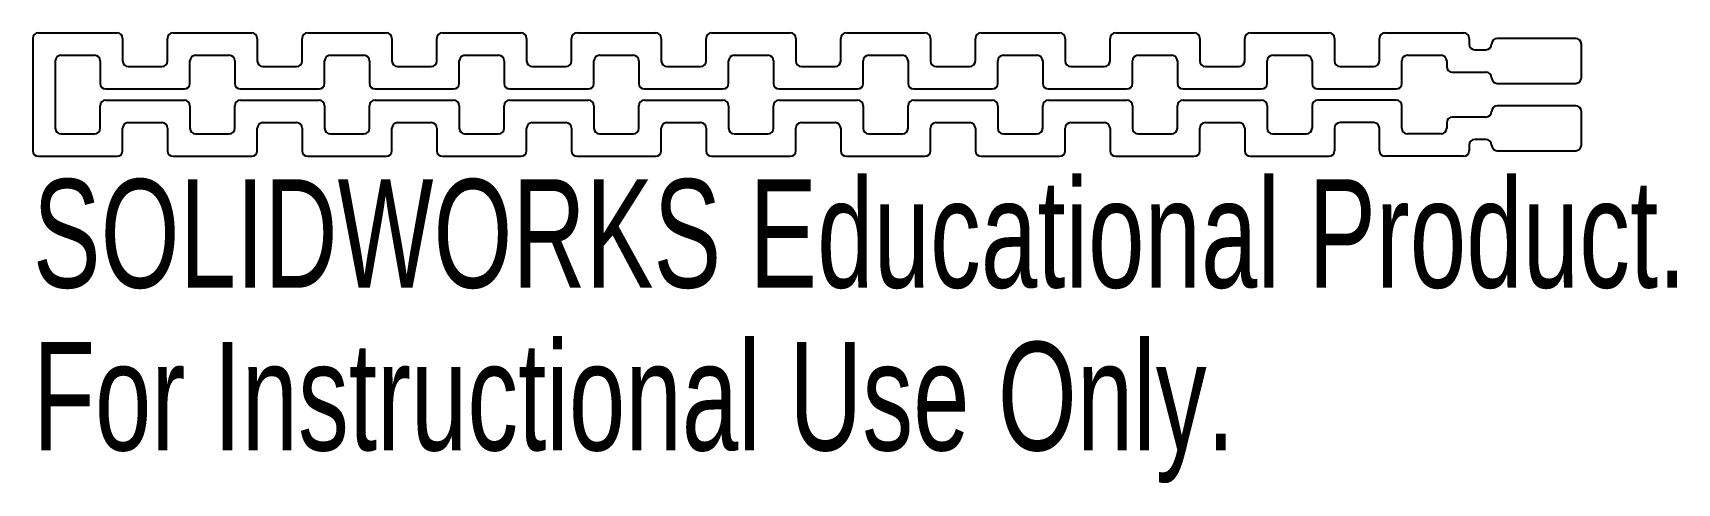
# Model space of a CAD drawing. Header units: millimetres. Extents: x -67 to 6.3, y -17.3 to 2.8.
import ezdxf

# ---------------------------------------------------------------- set-up
doc = ezdxf.new("R2010")
doc.units = ezdxf.units.MM
doc.styles.add('SLDTEXTSTYLE0', font='TXT', dxfattribs={"width": 0.7})

msp = doc.modelspace()

# ---------------------------------------------------------------- linework, layer by layer
at = {"color": 7, "linetype": 'Continuous', "lineweight": 25}
for p, q in [((-67, 2.5), (-67, -2.5)), ((-66.75, 2.75), (-63.25, 2.75)), ((-63, 2.5), (-63, 1.5)), ((-61, 1.5), (-61, 2.5)), ((-60.75, 2.75), (-57.25, 2.75)), ((-57, 2.5), (-57, 1.5)), ((-55, 1.5), (-55, 2.5)), ((-54.75, 2.75), (-51.25, 2.75)), ((-51, 2.5), (-51, 1.5)), ((-49, 1.5), (-49, 2.5)), ((-48.75, 2.75), (-45.25, 2.75)), ((-45, 2.5), (-45, 1.5)), ((-43, 1.5), (-43, 2.5)), ((-42.75, 2.75), (-39.25, 2.75)), ((-39, 2.5), (-39, 1.5)), ((-37, 1.5), (-37, 2.5)), ((-36.75, 2.75), (-33.25, 2.75)), ((-33, 2.5), (-33, 1.5)), ((-31, 1.5), (-31, 2.5)), ((-30.75, 2.75), (-27.25, 2.75)), ((-27, 2.5), (-27, 1.5)), ((-25, 1.5), (-25, 2.5)), ((-24.75, 2.75), (-21.25, 2.75)), ((-21, 2.5), (-21, 1.5)), ((-19, 1.5), (-19, 2.5)), ((-18.75, 2.75), (-15.25, 2.75)), ((-15, 2.5), (-15, 1.5)), ((-13, 1.5), (-13, 2.5)), ((-12.75, 2.75), (-9.25, 2.75)), ((-9, 2.5), (-9, 1.5)), ((-7, 1.5), (-7, 2.5)), ((-6.75, 2.75), (-3.25, 2.75)), ((-3, 2.5), (-3, 2.25)), ((1.75, 2.5), (-1.75, 2.5)), ((2, 0.75), (2, 2.25)), ((-66, 1.5), (-66, -1.5)), ((-65.75, 1.75), (-64.25, 1.75)), ((-64, 1.5), (-64, 0.5)), ((-60, 0.5), (-60, 1.5)), ((-59.75, 1.75), (-58.25, 1.75)), ((-58, 1.5), (-58, 0.5)), ((-54, 0.5), (-54, 1.5)), ((-53.75, 1.75), (-52.25, 1.75)), ((-52, 1.5), (-52, 0.5)), ((-48, 0.5), (-48, 1.5)), ((-47.75, 1.75), (-46.25, 1.75)), ((-46, 1.5), (-46, 0.5)), ((-42, 0.5), (-42, 1.5)), ((-41.75, 1.75), (-40.25, 1.75)), ((-40, 1.5), (-40, 0.5)), ((-36, 0.5), (-36, 1.5)), ((-35.75, 1.75), (-34.25, 1.75)), ((-34, 1.5), (-34, 0.5)), ((-30, 0.5), (-30, 1.5)), ((-29.75, 1.75), (-28.25, 1.75)), ((-28, 1.5), (-28, 0.5)), ((-24, 0.5), (-24, 1.5)), ((-23.75, 1.75), (-22.25, 1.75)), ((-22, 1.5), (-22, 0.5)), ((-18, 0.5), (-18, 1.5)), ((-17.75, 1.75), (-16.25, 1.75)), ((-16, 1.5), (-16, 0.5)), ((-12, 0.5), (-12, 1.5)), ((-11.75, 1.75), (-10.25, 1.75)), ((-10, 1.5), (-10, 0.5)), ((-6, 0.5), (-6, 1.5)), ((-5.75, 1.75), (-4.25, 1.75)), ((-4, 1.5), (-4, 1.25)), ((-2.75, 2), (-2.25, 2)), ((-62.75, 1.25), (-61.25, 1.25)), ((-56.75, 1.25), (-55.25, 1.25)), ((-50.75, 1.25), (-49.25, 1.25)), ((-44.75, 1.25), (-43.25, 1.25)), ((-38.75, 1.25), (-37.25, 1.25)), ((-32.75, 1.25), (-31.25, 1.25)), ((-26.75, 1.25), (-25.25, 1.25)), ((-20.75, 1.25), (-19.25, 1.25)), ((-14.75, 1.25), (-13.25, 1.25)), ((-8.75, 1.25), (-7.25, 1.25)), ((-3.75, 1), (-2.25, 1)), ((-63.75, 0.25), (-60.25, 0.25)), ((-57.75, 0.25), (-54.25, 0.25)), ((-51.75, 0.25), (-48.25, 0.25)), ((-45.75, 0.25), (-42.25, 0.25)), ((-39.75, 0.25), (-36.25, 0.25)), ((-33.75, 0.25), (-30.25, 0.25)), ((-27.75, 0.25), (-24.25, 0.25)), ((-21.75, 0.25), (-18.25, 0.25)), ((-15.75, 0.25), (-12.25, 0.25)), ((-9.75, 0.25), (-6.25, 0.25)), ((-1.75, 0.5), (1.75, 0.5)), ((-64, -1.5), (-64, -0.5)), ((-63.75, -0.25), (-60.25, -0.25)), ((-60, -0.5), (-60, -1.5)), ((-58, -1.5), (-58, -0.5)), ((-57.75, -0.25), (-54.25, -0.25)), ((-54, -0.5), (-54, -1.5)), ((-52, -1.5), (-52, -0.5)), ((-51.75, -0.25), (-48.25, -0.25)), ((-48, -0.5), (-48, -1.5)), ((-46, -1.5), (-46, -0.5)), ((-45.75, -0.25), (-42.25, -0.25)), ((-42, -0.5), (-42, -1.5)), ((-40, -1.5), (-40, -0.5)), ((-39.75, -0.25), (-36.25, -0.25)), ((-36, -0.5), (-36, -1.5)), ((-34, -1.5), (-34, -0.5)), ((-33.75, -0.25), (-30.25, -0.25)), ((-30, -0.5), (-30, -1.5)), ((-28, -1.5), (-28, -0.5)), ((-27.75, -0.25), (-24.25, -0.25)), ((-24, -0.5), (-24, -1.5)), ((-22, -1.5), (-22, -0.5)), ((-21.75, -0.25), (-18.25, -0.25)), ((-18, -0.5), (-18, -1.5)), ((-16, -1.5), (-16, -0.5)), ((-15.75, -0.25), (-12.25, -0.25)), ((-12, -0.5), (-12, -1.5)), ((-10, -0.5), (-10, -1.5)), ((-6.25, -0.25), (-9.75, -0.25)), ((-6, -1.5), (-6, -0.5)), ((1.75, -0.5), (-1.75, -0.5)), ((-62.75, -1.25), (-61.25, -1.25)), ((-56.75, -1.25), (-55.25, -1.25)), ((-50.75, -1.25), (-49.25, -1.25)), ((-44.75, -1.25), (-43.25, -1.25)), ((-38.75, -1.25), (-37.25, -1.25)), ((-32.75, -1.25), (-31.25, -1.25)), ((-26.75, -1.25), (-25.25, -1.25)), ((-20.75, -1.25), (-19.25, -1.25)), ((-14.75, -1.25), (-13.25, -1.25)), ((-7.25, -1.25), (-8.75, -1.25)), ((-4, -1.25), (-4, -1.5)), ((-2.25, -1), (-3.75, -1)), ((2, -2.25), (2, -0.75)), ((-65.75, -1.75), (-64.25, -1.75)), ((-63, -2.5), (-63, -1.5)), ((-61, -1.5), (-61, -2.5)), ((-59.75, -1.75), (-58.25, -1.75)), ((-57, -2.5), (-57, -1.5)), ((-55, -1.5), (-55, -2.5)), ((-53.75, -1.75), (-52.25, -1.75)), ((-51, -2.5), (-51, -1.5)), ((-49, -1.5), (-49, -2.5)), ((-47.75, -1.75), (-46.25, -1.75)), ((-45, -2.5), (-45, -1.5)), ((-43, -1.5), (-43, -2.5)), ((-41.75, -1.75), (-40.25, -1.75)), ((-39, -2.5), (-39, -1.5)), ((-37, -1.5), (-37, -2.5)), ((-35.75, -1.75), (-34.25, -1.75)), ((-33, -2.5), (-33, -1.5)), ((-31, -1.5), (-31, -2.5)), ((-29.75, -1.75), (-28.25, -1.75)), ((-27, -2.5), (-27, -1.5)), ((-25, -1.5), (-25, -2.5)), ((-23.75, -1.75), (-22.25, -1.75)), ((-21, -2.5), (-21, -1.5)), ((-19, -1.5), (-19, -2.5)), ((-17.75, -1.75), (-16.25, -1.75)), ((-15, -2.5), (-15, -1.5)), ((-13, -1.5), (-13, -2.5)), ((-11.75, -1.75), (-10.25, -1.75)), ((-9, -1.5), (-9, -2.5)), ((-7, -2.5), (-7, -1.5)), ((-4.25, -1.75), (-5.75, -1.75)), ((-2.25, -2), (-2.75, -2)), ((-66.75, -2.75), (-63.25, -2.75)), ((-60.75, -2.75), (-57.25, -2.75)), ((-54.75, -2.75), (-51.25, -2.75)), ((-48.75, -2.75), (-45.25, -2.75)), ((-42.75, -2.75), (-39.25, -2.75)), ((-36.75, -2.75), (-33.25, -2.75)), ((-30.75, -2.75), (-27.25, -2.75)), ((-24.75, -2.75), (-21.25, -2.75)), ((-18.75, -2.75), (-15.25, -2.75)), ((-12.75, -2.75), (-9.25, -2.75)), ((-3.25, -2.75), (-6.75, -2.75)), ((-3, -2.25), (-3, -2.5)), ((-1.75, -2.5), (1.75, -2.5))]:
    msp.add_line(p, q, dxfattribs=at)
for centre, start, end in [((-66.75, 2.5), 90, 180), ((-63.25, 2.5), 0, 90), ((-60.75, 2.5), 90, 180), ((-57.25, 2.5), 0, 90), ((-54.75, 2.5), 90, 180), ((-51.25, 2.5), 0, 90), ((-48.75, 2.5), 90, 180), ((-45.25, 2.5), 0, 90), ((-42.75, 2.5), 90, 180), ((-39.25, 2.5), 0, 90), ((-36.75, 2.5), 90, 180), ((-33.25, 2.5), 0, 90), ((-30.75, 2.5), 90, 180), ((-27.25, 2.5), 0, 90), ((-24.75, 2.5), 90, 180), ((-21.25, 2.5), 0, 90), ((-18.75, 2.5), 90, 180), ((-15.25, 2.5), 0, 90), ((-12.75, 2.5), 90, 180), ((-9.25, 2.5), 0, 90), ((-6.75, 2.5), 90, 180), ((-3.25, 2.5), 0, 90), ((-2.75, 2.25), 180, 270), ((-2.25, 2.25), 270, 0), ((-1.75, 2.25), 90, 180), ((1.75, 2.25), 0, 90), ((-65.75, 1.5), 90, 180), ((-64.25, 1.5), 0, 90), ((-62.75, 1.5), 180, 270), ((-61.25, 1.5), 270, 0), ((-59.75, 1.5), 90, 180), ((-58.25, 1.5), 0, 90), ((-56.75, 1.5), 180, 270), ((-55.25, 1.5), 270, 0), ((-53.75, 1.5), 90, 180), ((-52.25, 1.5), 0, 90), ((-50.75, 1.5), 180, 270), ((-49.25, 1.5), 270, 0), ((-47.75, 1.5), 90, 180), ((-46.25, 1.5), 0, 90), ((-44.75, 1.5), 180, 270), ((-43.25, 1.5), 270, 0), ((-41.75, 1.5), 90, 180), ((-40.25, 1.5), 0, 90), ((-38.75, 1.5), 180, 270), ((-37.25, 1.5), 270, 0), ((-35.75, 1.5), 90, 180), ((-34.25, 1.5), 0, 90), ((-32.75, 1.5), 180, 270), ((-31.25, 1.5), 270, 0), ((-29.75, 1.5), 90, 180), ((-28.25, 1.5), 0, 90), ((-26.75, 1.5), 180, 270), ((-25.25, 1.5), 270, 0), ((-23.75, 1.5), 90, 180), ((-22.25, 1.5), 0, 90), ((-20.75, 1.5), 180, 270), ((-19.25, 1.5), 270, 0), ((-17.75, 1.5), 90, 180), ((-16.25, 1.5), 0, 90), ((-14.75, 1.5), 180, 270), ((-13.25, 1.5), 270, 0), ((-11.75, 1.5), 90, 180), ((-10.25, 1.5), 0, 90), ((-8.75, 1.5), 180, 270), ((-7.25, 1.5), 270, 0), ((-5.75, 1.5), 90, 180), ((-4.25, 1.5), 0, 90), ((-3.75, 1.25), 180, 270), ((-2.25, 0.75), 0, 90), ((-1.75, 0.75), 180, 270), ((1.75, 0.75), 270, 0), ((-63.75, 0.5), 180, 270), ((-60.25, 0.5), 270, 0), ((-57.75, 0.5), 180, 270), ((-54.25, 0.5), 270, 0), ((-51.75, 0.5), 180, 270), ((-48.25, 0.5), 270, 0), ((-45.75, 0.5), 180, 270), ((-42.25, 0.5), 270, 0), ((-39.75, 0.5), 180, 270), ((-36.25, 0.5), 270, 0), ((-33.75, 0.5), 180, 270), ((-30.25, 0.5), 270, 0), ((-27.75, 0.5), 180, 270), ((-24.25, 0.5), 270, 0), ((-21.75, 0.5), 180, 270), ((-18.25, 0.5), 270, 0), ((-15.75, 0.5), 180, 270), ((-12.25, 0.5), 270, 0), ((-9.75, 0.5), 180, 270), ((-6.25, 0.5), 270, 0), ((-63.75, -0.5), 90, 180), ((-60.25, -0.5), 0, 90), ((-57.75, -0.5), 90, 180), ((-54.25, -0.5), 0, 90), ((-51.75, -0.5), 90, 180), ((-48.25, -0.5), 0, 90), ((-45.75, -0.5), 90, 180), ((-42.25, -0.5), 0, 90), ((-39.75, -0.5), 90, 180), ((-36.25, -0.5), 0, 90), ((-33.75, -0.5), 90, 180), ((-30.25, -0.5), 0, 90), ((-27.75, -0.5), 90, 180), ((-24.25, -0.5), 0, 90), ((-21.75, -0.5), 90, 180), ((-18.25, -0.5), 0, 90), ((-15.75, -0.5), 90, 180), ((-12.25, -0.5), 0, 90), ((-9.75, -0.5), 90, 180), ((-6.25, -0.5), 0, 90), ((-1.75, -0.75), 90, 180), ((1.75, -0.75), 0, 90), ((-62.75, -1.5), 90, 180), ((-61.25, -1.5), 0, 90), ((-56.75, -1.5), 90, 180), ((-55.25, -1.5), 0, 90), ((-50.75, -1.5), 90, 180), ((-49.25, -1.5), 0, 90), ((-44.75, -1.5), 90, 180), ((-43.25, -1.5), 0, 90), ((-38.75, -1.5), 90, 180), ((-37.25, -1.5), 0, 90), ((-32.75, -1.5), 90, 180), ((-31.25, -1.5), 0, 90), ((-26.75, -1.5), 90, 180), ((-25.25, -1.5), 0, 90), ((-20.75, -1.5), 90, 180), ((-19.25, -1.5), 0, 90), ((-14.75, -1.5), 90, 180), ((-13.25, -1.5), 0, 90), ((-8.75, -1.5), 90, 180), ((-7.25, -1.5), 0, 90), ((-3.75, -1.25), 90, 180), ((-2.25, -0.75), 270, 0), ((-65.75, -1.5), 180, 270), ((-64.25, -1.5), 270, 0), ((-59.75, -1.5), 180, 270), ((-58.25, -1.5), 270, 0), ((-53.75, -1.5), 180, 270), ((-52.25, -1.5), 270, 0), ((-47.75, -1.5), 180, 270), ((-46.25, -1.5), 270, 0), ((-41.75, -1.5), 180, 270), ((-40.25, -1.5), 270, 0), ((-35.75, -1.5), 180, 270), ((-34.25, -1.5), 270, 0), ((-29.75, -1.5), 180, 270), ((-28.25, -1.5), 270, 0), ((-23.75, -1.5), 180, 270), ((-22.25, -1.5), 270, 0), ((-17.75, -1.5), 180, 270), ((-16.25, -1.5), 270, 0), ((-11.75, -1.5), 180, 270), ((-10.25, -1.5), 270, 0), ((-5.75, -1.5), 180, 270), ((-4.25, -1.5), 270, 0), ((-2.75, -2.25), 90, 180), ((-2.25, -2.25), 0, 90), ((-66.75, -2.5), 180, 270), ((-63.25, -2.5), 270, 0), ((-60.75, -2.5), 180, 270), ((-57.25, -2.5), 270, 0), ((-54.75, -2.5), 180, 270), ((-51.25, -2.5), 270, 0), ((-48.75, -2.5), 180, 270), ((-45.25, -2.5), 270, 0), ((-42.75, -2.5), 180, 270), ((-39.25, -2.5), 270, 0), ((-36.75, -2.5), 180, 270), ((-33.25, -2.5), 270, 0), ((-30.75, -2.5), 180, 270), ((-27.25, -2.5), 270, 0), ((-24.75, -2.5), 180, 270), ((-21.25, -2.5), 270, 0), ((-18.75, -2.5), 180, 270), ((-15.25, -2.5), 270, 0), ((-12.75, -2.5), 180, 270), ((-9.25, -2.5), 270, 0), ((-6.75, -2.5), 180, 270), ((-3.25, -2.5), 270, 0), ((-1.75, -2.25), 180, 270), ((1.75, -2.25), 270, 0)]:
    msp.add_arc(centre, 0.25, start, end, dxfattribs=at)

# ---------------------------------------------------------------- texts
at = {"color": 7, "linetype": 'Continuous', "char_height": 4.83362, "attachment_point": 1, "style": 'SLDTEXTSTYLE0'}
for s, insert in [('SOLIDWORKS Educational Product.', (-67, -3.77)), ('For Instructional Use Only.', (-67, -11.02))]:
    msp.add_mtext(s, dxfattribs=dict(at, insert=insert))

doc.saveas('drawing.dxf')
